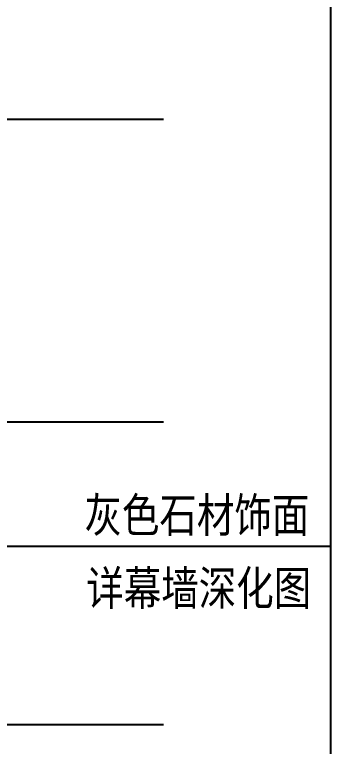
# Model space of a CAD drawing. Header units: millimetres. Extents: x 434053 to 1059003, y -2417481 to 936527.
# Drawn here: x 540369 to 541410, y -2247607 to -2245191 of the extents above; entities that cross this region are included whole.
import ezdxf

# ---------------------------------------------------------------- set-up
doc = ezdxf.new("R2010")
doc.units = ezdxf.units.MM
doc.header["$LTSCALE"] = 1000
doc.header["$MEASUREMENT"] = 0
doc.linetypes.add('DOTE', pattern=[2.42, 2, -0.2, 0.02, -0.2])
for name, color, linetype in [('AXIS', 3, 'Continuous'), ('DIM_LEAD', 3, 'Continuous'), ('DOTE', 16, 'DOTE'), ('PUB_TEXT', 7, 'Continuous')]:
    doc.layers.add(name, color=color, linetype=linetype)
doc.styles.add('宋体', font='', dxfattribs={"width": 0.8})
doc.styles.get('宋体').set_extended_font_data('SimSun')

msp = doc.modelspace()

# ---------------------------------------------------------------- linework, layer by layer
at = {"layer": 'AXIS'}
msp.add_lwpolyline([(533507.1, -2230335.7), (541410.3, -2230335.7), (541410.3, -2253351.7), (533507.1, -2253351.7)], close=True, dxfattribs=at)
at = {"layer": 'DIM_LEAD'}
for p, q in [((539802.7, -2246946.2), (540562.1, -2246946.2)), ((540562.1, -2246946.2), (541410.3, -2246946.2))]:
    msp.add_line(p, q, dxfattribs=at)
at = {"layer": 'DOTE'}
for p, q in [((534310.1, -2245535.7), (540860.1, -2245535.7)), ((534310.1, -2246535.7), (540860.1, -2246535.7)), ((534310.1, -2247535.7), (540860.1, -2247535.7))]:
    msp.add_line(p, q, dxfattribs=at)

# ---------------------------------------------------------------- texts
at = {"layer": 'PUB_TEXT', "style": '宋体', "width": 0.8}
for s, p in [('灰色石材饰面', (540599.2, -2246899.9)), ('详幕墙深化图', (540605.3, -2247141.2))]:
    msp.add_text(s, height=113.29, dxfattribs=at).set_placement(p)

doc.saveas('drawing.dxf')
